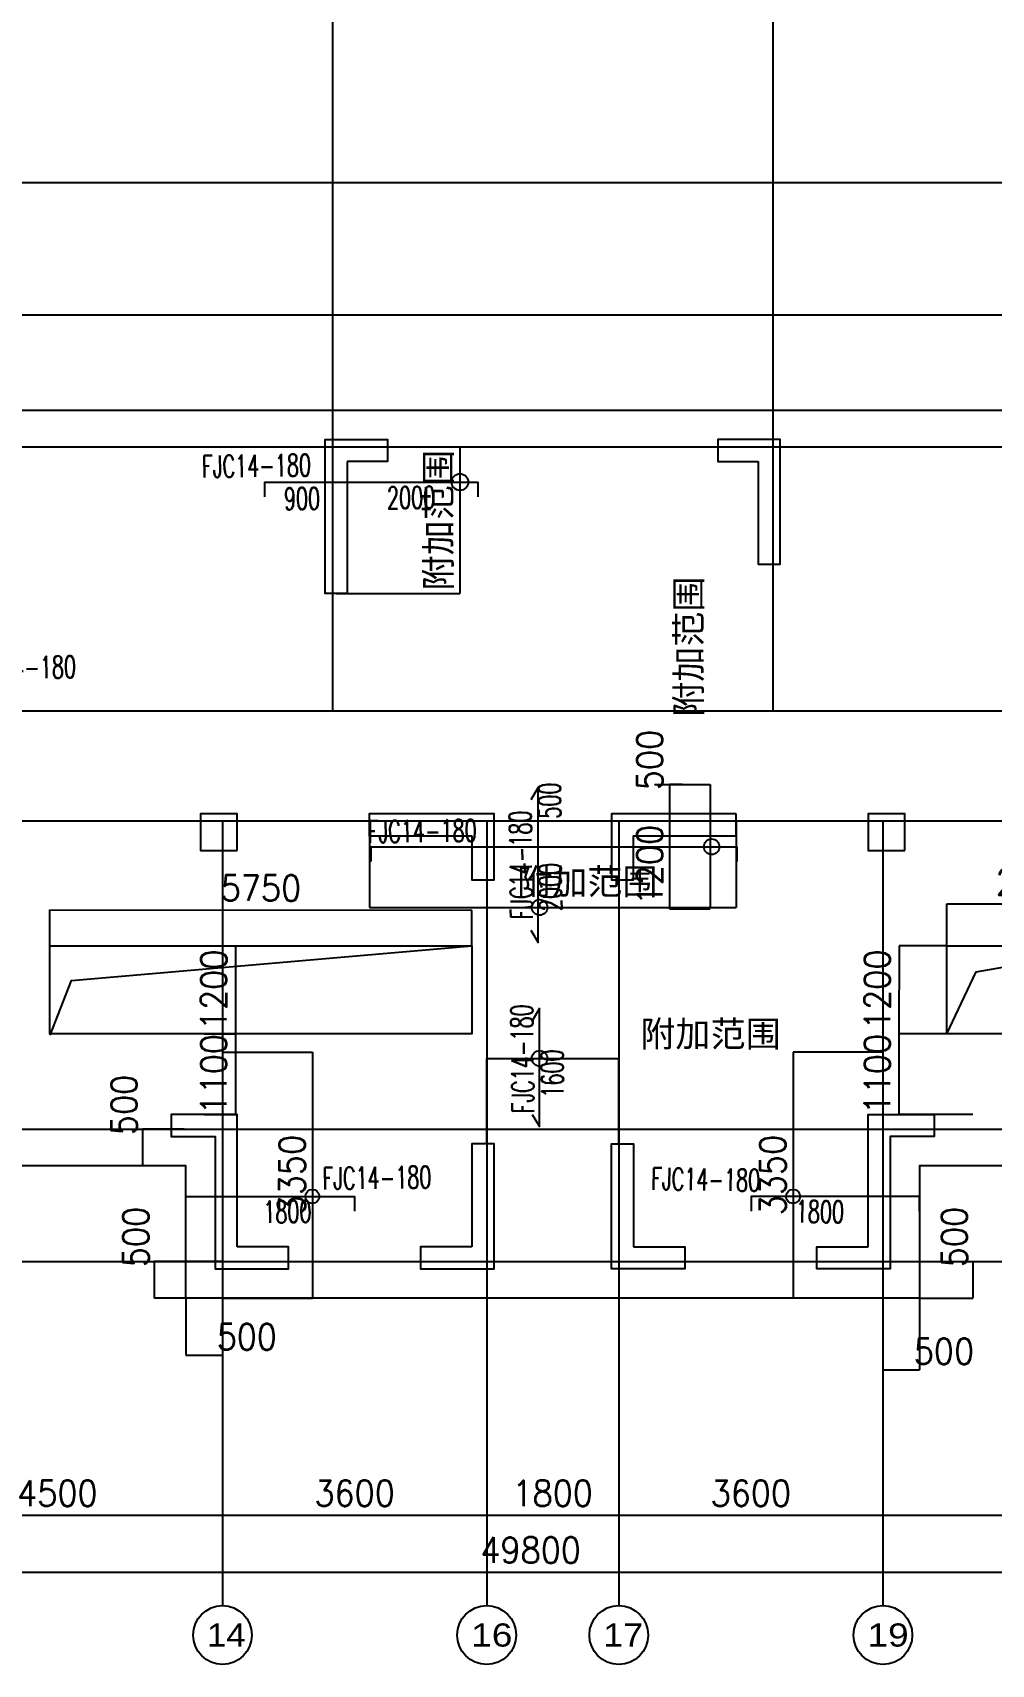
# Model space of a CAD drawing. Extents: x 628064 to 742735, y -407363 to -122417.
# Drawn here: x 692387 to 705452, y -383324 to -361089 of the extents above; entities that cross this region are included whole.
import ezdxf

# ---------------------------------------------------------------- set-up
doc = ezdxf.new("R2010")
doc.units = 0
doc.header["$LTSCALE"] = 100
for name, color, linetype in [('AXIS', 3, 'Continuous'), ('COLU', 255, 'Continuous'), ('DIM', 3, 'Continuous'), ('dim-wall', 7, 'Continuous'), ('dote', 253, 'Continuous'), ('JSK', 4, 'Continuous'), ('WALL', 255, 'Continuous'), ('Z-CT', 2, 'Continuous'), ('支座钢筋标注', 173, 'Continuous'), ('板底钢筋', 24, 'Continuous'), ('楼板负筋钢筋', 1, 'Continuous')]:
    doc.layers.add(name, color=color, linetype=linetype)
doc.styles.add('hztxt', font='hztxt')
doc.styles.get("Standard").update_dxf_attribs({"font": 'standard'})
doc.dimstyles.get("Standard").update_dxf_attribs({"dimtxt": 351, "dimasz": 0.18, "dimexe": 0.18, "dimexo": 0.0625, "dimgap": 0.09, "dimtad": 0, "dimtoh": 1, "dimdec": 0, "dimzin": 0, "dimdsep": 46, "dimcen": 0.09, "dimadec": 0, "dimazin": 0, "dimtfac": 1, "dimtdec": 4, "dimtofl": 0, "dimtmove": 0, "dimatfit": 3, "dimfxl": 250, "dimtolj": 1, "dimtzin": 0, "dimarcsym": 0})

# ---------------------------------------------------------------- blocks, each defined once
blk = doc.blocks.new('_AXISO')
blk.add_circle((0, 0), 0.5)
blk = doc.blocks.new('*D160')
at = {"layer": 'AXIS', "color": 0, "linetype": 'ByBlock', "lineweight": -2}
for p, q in [((674274.0329612452, -380232.4316317284), (674274.0329612452, -382067.4580895817)), ((724074.0329612474, -380232.4316317284), (724074.0329612474, -382067.4580895817)), ((674274.0329612452, -382067.2780895817), (724074.0329612474, -382067.2780895817))]:
    blk.add_line(p, q, dxfattribs=at)
for points in [[(674274.0329612452, -382067.2780895817), (674274.2129612452, -382067.2481170864), (674274.2129612452, -382067.308062077)], [(724074.0329612474, -382067.2780895817), (724073.8529612473, -382067.308062077), (724073.8529612473, -382067.2481170864)]]:
    blk.add_solid(points, dxfattribs=at)
at = {"layer": 'AXIS', "color": 0, "linetype": 'Continuous', "lineweight": -2, "insert": (699174.0329612463, -381767.2780895816), "char_height": 351, "width": 1168.050000000001, "attachment_point": 5}
blk.add_mtext('49800', dxfattribs=at)
blk = doc.blocks.new('*D199')
at = {"layer": 'AXIS', "color": 0, "linetype": 'ByBlock', "lineweight": -2}
for p, q in [((703974.0329612349, -380232.4316317284), (703974.0329612349, -381292.3791794995)), ((708474.0329612402, -380232.4316317289), (708474.0329612402, -381292.3791794995)), ((703974.0329612349, -381292.1991794995), (708474.0329612402, -381292.1991794995))]:
    blk.add_line(p, q, dxfattribs=at)
for points in [[(703974.0329612349, -381292.1991794995), (703974.212961235, -381292.1692070042), (703974.212961235, -381292.2291519949)], [(708474.0329612402, -381292.1991794995), (708473.8529612401, -381292.2291519949), (708473.8529612401, -381292.1692070042)]]:
    blk.add_solid(points, dxfattribs=at)
at = {"layer": 'AXIS', "color": 0, "linetype": 'Continuous', "lineweight": -2, "insert": (706224.0329612376, -380992.1991794995), "char_height": 351, "width": 924.2999999999987, "attachment_point": 5}
blk.add_mtext('4500', dxfattribs=at)
blk = doc.blocks.new('*D213')
at = {"layer": 'AXIS', "color": 0, "linetype": 'ByBlock', "lineweight": -2}
for p, q in [((700374.032961235, -380232.4316317284), (700374.032961235, -381292.3791794995)), ((703974.0329612349, -380232.4316317284), (703974.0329612349, -381292.3791794995)), ((700374.032961235, -381292.1991794995), (703974.0329612349, -381292.1991794995))]:
    blk.add_line(p, q, dxfattribs=at)
for points in [[(700374.032961235, -381292.1991794995), (700374.2129612351, -381292.1692070042), (700374.2129612351, -381292.2291519949)], [(703974.0329612349, -381292.1991794995), (703973.8529612349, -381292.2291519949), (703973.8529612349, -381292.1692070042)]]:
    blk.add_solid(points, dxfattribs=at)
at = {"layer": 'AXIS', "color": 0, "linetype": 'Continuous', "lineweight": -2, "insert": (702174.0329612351, -380992.1991794995), "char_height": 351, "width": 906.7499999999995, "attachment_point": 5}
blk.add_mtext('3600', dxfattribs=at)
blk = doc.blocks.new('*D87')
at = {"layer": 'AXIS', "color": 0, "linetype": 'ByBlock', "lineweight": -2}
for p, q in [((698574.0329612406, -380232.4316317284), (698574.0329612406, -381292.3791794995)), ((700374.032961235, -380232.4316317284), (700374.032961235, -381292.3791794995)), ((698574.0329612406, -381292.1991794995), (700374.032961235, -381292.1991794995))]:
    blk.add_line(p, q, dxfattribs=at)
for points in [[(698574.0329612406, -381292.1991794995), (698574.2129612407, -381292.1692070042), (698574.2129612407, -381292.2291519949)], [(700374.032961235, -381292.1991794995), (700373.852961235, -381292.2291519949), (700373.852961235, -381292.1692070042)]]:
    blk.add_solid(points, dxfattribs=at)
at = {"layer": 'AXIS', "color": 0, "linetype": 'Continuous', "lineweight": -2, "insert": (699474.0329612378, -380992.1991794995), "char_height": 351, "width": 807.299999999999, "attachment_point": 5}
blk.add_mtext('1800', dxfattribs=at)
blk = doc.blocks.new('*D142')
at = {"layer": 'AXIS', "color": 0, "linetype": 'ByBlock', "lineweight": -2}
for p, q in [((694974.0329612406, -380232.4316317284), (694974.0329612406, -381292.3791794995)), ((698574.0329612406, -380232.4316317284), (698574.0329612406, -381292.3791794995)), ((694974.0329612406, -381292.1991794995), (698574.0329612406, -381292.1991794995))]:
    blk.add_line(p, q, dxfattribs=at)
for points in [[(694974.0329612406, -381292.1991794995), (694974.2129612407, -381292.1692070042), (694974.2129612407, -381292.2291519949)], [(698574.0329612406, -381292.1991794995), (698573.8529612406, -381292.2291519949), (698573.8529612406, -381292.1692070042)]]:
    blk.add_solid(points, dxfattribs=at)
at = {"layer": 'AXIS', "color": 0, "linetype": 'Continuous', "lineweight": -2, "insert": (696774.0329612407, -380992.1991794995), "char_height": 351, "width": 906.7499999999995, "attachment_point": 5}
blk.add_mtext('3600', dxfattribs=at)
blk = doc.blocks.new('*D20')
at = {"layer": 'AXIS', "color": 0, "linetype": 'ByBlock', "lineweight": -2}
for p, q in [((690474.0329612355, -380232.4316317291), (690474.0329612355, -381292.3791794995)), ((694974.0329612406, -380232.4316317284), (694974.0329612406, -381292.3791794995)), ((690474.0329612355, -381292.1991794995), (694974.0329612406, -381292.1991794995))]:
    blk.add_line(p, q, dxfattribs=at)
for points in [[(690474.0329612355, -381292.1991794995), (690474.2129612355, -381292.1692070042), (690474.2129612355, -381292.2291519949)], [(694974.0329612406, -381292.1991794995), (694973.8529612406, -381292.2291519949), (694973.8529612406, -381292.1692070042)]]:
    blk.add_solid(points, dxfattribs=at)
at = {"layer": 'AXIS', "color": 0, "linetype": 'Continuous', "lineweight": -2, "insert": (692724.0329612381, -380992.1991794995), "char_height": 351, "width": 924.2999999999987, "attachment_point": 5}
blk.add_mtext('4500', dxfattribs=at)
blk = doc.blocks.new('*D304')
at = {"layer": 'dim-wall', "color": 0, "linetype": 'ByBlock', "lineweight": -2}
for p, q in [((696978.4807942798, -371832.4314171312), (696978.4807942798, -373010.050665535)), ((701974.0330446786, -371832.4314171312), (701974.0330446786, -373010.050665535)), ((696978.4807942798, -373009.870665535), (701974.0330446786, -373009.870665535))]:
    blk.add_line(p, q, dxfattribs=at)
for points in [[(696978.4807942798, -373009.870665535), (696978.6607942799, -373009.8406930396), (696978.6607942799, -373009.9006380303)], [(701974.0330446786, -373009.870665535), (701973.8530446786, -373009.9006380303), (701973.8530446786, -373009.8406930396)]]:
    blk.add_solid(points, dxfattribs=at)
at = {"layer": 'dim-wall', "color": 0, "linetype": 'Continuous', "lineweight": -2, "insert": (699945.1034718096, -372677.2675278362), "char_height": 351, "width": 2828.669999999998, "attachment_point": 5}
blk.add_mtext('\\A1;\\A1;附加范围', dxfattribs=at)
blk = doc.blocks.new('*D187')
at = {"layer": 'dim-wall', "color": 0, "linetype": 'ByBlock', "lineweight": -2}
for p, q in [((700862.7103722788, -371332.3689171312), (701620.0088788149, -371332.3689171312)), ((701619.8288788148, -371332.3689171312), (701619.8288788148, -373009.870665535)), ((700800.0149629335, -373009.870665535), (701620.0088788149, -373009.870665535))]:
    blk.add_line(p, q, dxfattribs=at)
for points in [[(701619.8288788148, -371332.3689171312), (701619.8588513102, -371332.5489171312), (701619.7989063194, -371332.5489171312)], [(701619.8288788148, -373009.870665535), (701619.7989063194, -373009.690665535), (701619.8588513102, -373009.690665535)]]:
    blk.add_solid(points, dxfattribs=at)
at = {"layer": 'dim-wall', "color": 0, "linetype": 'Continuous', "lineweight": -2, "insert": (701344.328878815, -369456.7689171311), "char_height": 351, "width": 3751.019999999998, "attachment_point": 5, "rotation": 90}
blk.add_mtext('\\A1;\\A1;\\A1;附加范围', dxfattribs=at)
blk = doc.blocks.new('*D227')
at = {"layer": 'dim-wall', "color": 0, "linetype": 'ByBlock', "lineweight": -2}
for p, q in [((698574.0334261484, -376232.3065124986), (698574.0334261484, -375066.6808042815)), ((698574.0334261484, -375066.8608042815), (700374.0326632088, -375066.8608042815)), ((700374.0326632088, -376232.3065124986), (700374.0326632088, -375066.6808042815))]:
    blk.add_line(p, q, dxfattribs=at)
for points in [[(698574.0334261484, -375066.8608042815), (698574.2134261484, -375066.8308317862), (698574.2134261484, -375066.8907767768)], [(700374.0326632088, -375066.8608042815), (700373.8526632087, -375066.8907767768), (700373.8526632087, -375066.8308317862)]]:
    blk.add_solid(points, dxfattribs=at)
at = {"layer": 'dim-wall', "color": 0, "linetype": 'Continuous', "lineweight": -2, "insert": (701624.508274507, -374751.6867563453), "char_height": 351, "width": 1906.320000000002, "attachment_point": 5}
blk.add_mtext('\\A1;附加范围', dxfattribs=at)
blk = doc.blocks.new('*D98')
at = {"layer": 'dim-wall', "color": 0, "linetype": 'ByBlock', "lineweight": -2}
for p, q in [((694974.0955446785, -374982.3690124986), (696198.9076801994, -374982.3690124986)), ((696198.7276801993, -374982.3690124986), (696198.7276801993, -378332.3693939684)), ((694974.0955446785, -378332.3693939684), (696198.9076801994, -378332.3693939684))]:
    blk.add_line(p, q, dxfattribs=at)
for points in [[(696198.7276801993, -374982.3690124986), (696198.7576526947, -374982.5490124986), (696198.6977077039, -374982.5490124986)], [(696198.7276801993, -378332.3693939684), (696198.6977077039, -378332.1893939684), (696198.7576526947, -378332.1893939684)]]:
    blk.add_solid(points, dxfattribs=at)
at = {"layer": 'dim-wall', "color": 0, "linetype": 'Continuous', "lineweight": -2, "insert": (695923.2276801994, -376657.3692032333), "char_height": 351, "width": 912.5999999999997, "attachment_point": 5, "rotation": 90}
blk.add_mtext('3350', dxfattribs=at)
blk = doc.blocks.new('*D148')
at = {"layer": 'dim-wall', "color": 0, "linetype": 'ByBlock', "lineweight": -2}
for p, q in [((696474.0954612318, -366732.3691317077), (698209.7985720767, -366732.3691317077)), ((698209.6185720767, -366732.3691317077), (698209.6185720767, -368732.3691410053)), ((696524.095435786, -368732.3691410053), (698209.7985720767, -368732.3691410053))]:
    blk.add_line(p, q, dxfattribs=at)
for points in [[(698209.6185720767, -366732.3691317077), (698209.6485445721, -366732.5491317077), (698209.5885995813, -366732.5491317077)], [(698209.6185720767, -368732.3691410053), (698209.5885995813, -368732.1891410053), (698209.6485445721, -368732.1891410053)]]:
    blk.add_solid(points, dxfattribs=at)
at = {"layer": 'dim-wall', "color": 0, "linetype": 'Continuous', "lineweight": -2, "insert": (697934.1185720767, -367732.3691363564), "char_height": 351, "width": 1906.320000000002, "attachment_point": 5, "rotation": 90}
blk.add_mtext('\\A1;附加范围', dxfattribs=at)
blk = doc.blocks.new('*D182')
at = {"layer": 'dim-wall', "color": 0, "linetype": 'ByBlock', "lineweight": -2}
for p, q in [((701728.4616157004, -371832.369131733), (701071.5746997045, -371832.369131733)), ((701071.7546997046, -373031.8706655349), (701071.7546997046, -371832.369131733)), ((701619.7663788148, -373031.8706655349), (701071.5746997045, -373031.8706655349))]:
    blk.add_line(p, q, dxfattribs=at)
for points in [[(701071.7546997046, -371832.369131733), (701071.7846722, -371832.549131733), (701071.7247272092, -371832.549131733)], [(701071.7546997046, -373031.8706655349), (701071.7247272092, -373031.6906655349), (701071.7846722, -373031.6906655349)]]:
    blk.add_solid(points, dxfattribs=at)
at = {"layer": 'dim-wall', "color": 0, "linetype": 'Continuous', "lineweight": -2, "insert": (700796.2546997046, -372432.1198986339), "char_height": 351, "width": 807.299999999999, "attachment_point": 5, "rotation": 90}
blk.add_mtext('1200', dxfattribs=at)
blk = doc.blocks.new('*D38')
at = {"layer": 'dim-wall', "color": 0, "linetype": 'ByBlock', "lineweight": -2}
for p, q in [((701241.6247448942, -371332.3689171312), (701071.5746997045, -371332.3689171312)), ((701071.7546997046, -371832.369131733), (701071.7546997046, -371332.3689171312)), ((701728.4616157004, -371832.369131733), (701071.5746997045, -371832.369131733))]:
    blk.add_line(p, q, dxfattribs=at)
for points in [[(701071.7546997046, -371332.3689171312), (701071.7846722, -371332.5489171312), (701071.7247272092, -371332.5489171312)], [(701071.7546997046, -371832.369131733), (701071.7247272092, -371832.189131733), (701071.7846722, -371832.189131733)]]:
    blk.add_solid(points, dxfattribs=at)
at = {"layer": 'dim-wall', "color": 0, "linetype": 'Continuous', "lineweight": -2, "insert": (700796.2546997046, -371000.7789171311), "char_height": 351, "width": 663.0000000000007, "attachment_point": 5, "rotation": 90}
blk.add_mtext('500', dxfattribs=at)
blk = doc.blocks.new('*D33')
at = {"layer": 'dim-wall', "color": 0, "linetype": 'ByBlock', "lineweight": -2}
for p, q in [((703973.9703777977, -374982.3690124984), (702749.158242277, -374982.3690124984)), ((702749.338242277, -374982.3690124984), (702749.338242277, -378332.3693939681)), ((703973.9703777978, -378332.3693939681), (702749.158242277, -378332.3693939681))]:
    blk.add_line(p, q, dxfattribs=at)
for points in [[(702749.338242277, -374982.3690124984), (702749.3682147724, -374982.5490124984), (702749.3082697816, -374982.5490124984)], [(702749.338242277, -378332.3693939681), (702749.3082697816, -378332.1893939681), (702749.3682147724, -378332.1893939681)]]:
    blk.add_solid(points, dxfattribs=at)
at = {"layer": 'dim-wall', "color": 0, "linetype": 'Continuous', "lineweight": -2, "insert": (702473.8382422772, -376657.3692032331), "char_height": 351, "width": 912.5999999999997, "attachment_point": 5, "rotation": 90}
blk.add_mtext('3350', dxfattribs=at)
blk = doc.blocks.new('*D40')
at = {"layer": 'DIM', "color": 0, "linetype": 'ByBlock', "lineweight": -2}
for p, q in [((694451.8070815431, -376032.3691317142), (693882.3950898413, -376032.3691317142)), ((693882.5750898414, -376032.3691317142), (693882.5750898414, -376532.3691317142)), ((694473.9704612421, -376532.3691317142), (693882.3950898413, -376532.3691317142))]:
    blk.add_line(p, q, dxfattribs=at)
for points in [[(693882.5750898414, -376032.3691317142), (693882.6050623368, -376032.5491317142), (693882.545117346, -376032.5491317142)], [(693882.5750898414, -376532.3691317142), (693882.545117346, -376532.1891317142), (693882.6050623368, -376532.1891317142)]]:
    blk.add_solid(points, dxfattribs=at)
at = {"layer": 'DIM', "color": 0, "linetype": 'Continuous', "lineweight": -2, "insert": (693632.5750898415, -375700.7791317141), "char_height": 351, "width": 663.0000000000007, "attachment_point": 5, "rotation": 90}
blk.add_mtext('500', dxfattribs=at)
blk = doc.blocks.new('*D271')
at = {"layer": 'DIM', "color": 0, "linetype": 'ByBlock', "lineweight": -2}
for p, q in [((694973.9704612416, -377832.3691317142), (694042.9179905875, -377832.3691317142)), ((694043.0979905876, -377832.3691317142), (694043.0979905876, -378332.3691317142)), ((694973.9704612416, -378332.3691317142), (694042.9179905875, -378332.3691317142))]:
    blk.add_line(p, q, dxfattribs=at)
for points in [[(694043.0979905876, -377832.3691317142), (694043.127963083, -377832.5491317142), (694043.0680180922, -377832.5491317142)], [(694043.0979905876, -378332.3691317142), (694043.0680180922, -378332.1891317142), (694043.127963083, -378332.1891317142)]]:
    blk.add_solid(points, dxfattribs=at)
at = {"layer": 'DIM', "color": 0, "linetype": 'Continuous', "lineweight": -2, "insert": (693793.0979905877, -377500.7791317141), "char_height": 351, "width": 663.0000000000007, "attachment_point": 5, "rotation": 90}
blk.add_mtext('500', dxfattribs=at)
blk = doc.blocks.new('*D308')
at = {"layer": 'DIM', "color": 0, "linetype": 'ByBlock', "lineweight": -2}
for p, q in [((694474.0329612414, -378332.4316317142), (694474.0329612414, -379111.1737228671)), ((694974.0329612414, -378332.4316317144), (694974.0329612414, -379111.1737228671)), ((694474.0329612414, -379110.9937228671), (694974.0329612414, -379110.9937228671))]:
    blk.add_line(p, q, dxfattribs=at)
for points in [[(694474.0329612414, -379110.9937228671), (694474.2129612415, -379110.9637503718), (694474.2129612415, -379111.0236953624)], [(694974.0329612414, -379110.9937228671), (694973.8529612414, -379111.0236953624), (694973.8529612414, -379110.9637503718)]]:
    blk.add_solid(points, dxfattribs=at)
at = {"layer": 'DIM', "color": 0, "linetype": 'Continuous', "lineweight": -2, "insert": (695305.6229612414, -378860.9937228671), "char_height": 351, "width": 663.0000000000007, "attachment_point": 5}
blk.add_mtext('500', dxfattribs=at)
blk = doc.blocks.new('*D167')
at = {"layer": 'DIM', "color": 0, "linetype": 'ByBlock', "lineweight": -2}
for p, q in [((703974.0329612345, -378332.4316317142), (703974.0329612345, -379308.8470317136)), ((704474.0329612345, -378332.4316317142), (704474.0329612345, -379308.8470317136)), ((703974.0329612345, -379308.6670317136), (704474.0329612345, -379308.6670317136))]:
    blk.add_line(p, q, dxfattribs=at)
for points in [[(703974.0329612345, -379308.6670317136), (703974.2129612345, -379308.6370592183), (703974.2129612345, -379308.6970042089)], [(704474.0329612345, -379308.6670317136), (704473.8529612344, -379308.6970042089), (704473.8529612344, -379308.6370592183)]]:
    blk.add_solid(points, dxfattribs=at)
at = {"layer": 'DIM', "color": 0, "linetype": 'Continuous', "lineweight": -2, "insert": (704805.6229612344, -379058.6670317136), "char_height": 351, "width": 663.0000000000007, "attachment_point": 5}
blk.add_mtext('500', dxfattribs=at)
blk = doc.blocks.new('*D181')
at = {"layer": 'DIM', "color": 0, "linetype": 'ByBlock', "lineweight": -2}
for p, q in [((704474.0954612342, -377832.3691317142), (705197.1835595985, -377832.3691317142)), ((705197.0035595985, -377832.3691317142), (705197.0035595985, -378332.3691317142)), ((704474.0954612345, -378332.3691317142), (705197.1835595985, -378332.3691317142))]:
    blk.add_line(p, q, dxfattribs=at)
for points in [[(705197.0035595985, -377832.3691317142), (705197.0335320939, -377832.5491317142), (705196.9735871031, -377832.5491317142)], [(705197.0035595985, -378332.3691317142), (705196.9735871031, -378332.1891317142), (705197.0335320939, -378332.1891317142)]]:
    blk.add_solid(points, dxfattribs=at)
at = {"layer": 'DIM', "color": 0, "linetype": 'Continuous', "lineweight": -2, "insert": (704947.0035595986, -377500.7791317141), "char_height": 351, "width": 663.0000000000007, "attachment_point": 5, "rotation": 90}
blk.add_mtext('500', dxfattribs=at)
blk = doc.blocks.new('*D49')
at = {"layer": 'dim-wall', "color": 0, "linetype": 'ByBlock', "lineweight": -2}
for p, q in [((704195.870397175, -375831.5760660394), (704196.7413198751, -374731.5764506427)), ((705198.0847051331, -374732.3692624515), (704196.5613199315, -374731.576308128)), ((705198.0847051331, -375832.3695673998), (704195.6903972314, -375831.5759235248))]:
    blk.add_line(p, q, dxfattribs=at)
for points in [[(704196.7413198751, -374731.5764506427), (704196.7711498465, -374731.7564743169), (704196.7112048746, -374731.7564268556)], [(704195.870397175, -375831.5760660394), (704195.8405672036, -375831.3960423652), (704195.9005121755, -375831.3960898265)]]:
    blk.add_solid(points, dxfattribs=at)
at = {"layer": 'dim-wall', "color": 0, "linetype": 'Continuous', "lineweight": -2, "insert": (703896.3059525547, -375281.3387339597), "char_height": 351, "width": 801.4499999999991, "attachment_point": 5, "rotation": 89.95463617998084}
blk.add_mtext('1100', dxfattribs=at)
blk = doc.blocks.new('*D84')
at = {"layer": 'dim-wall', "color": 0, "linetype": 'ByBlock', "lineweight": -2}
for p, q in [((704196.7413197887, -374731.5764506425), (704197.6911962667, -373531.8560159157)), ((704845.9358593754, -373532.3692624518), (704197.5111963231, -373531.855873401)), ((705198.0847051331, -374732.3692624515), (704196.5613198451, -374731.5763081279))]:
    blk.add_line(p, q, dxfattribs=at)
for points in [[(704197.6911962667, -373531.8560159157), (704197.721026238, -373532.03603959), (704197.6610812661, -373532.0359921286)], [(704196.7413197887, -374731.5764506425), (704196.7114898174, -374731.3964269683), (704196.7714347893, -374731.3964744296)]]:
    blk.add_solid(points, dxfattribs=at)
at = {"layer": 'dim-wall', "color": 0, "linetype": 'Continuous', "lineweight": -2, "insert": (703897.2163520575, -374131.4787088978), "char_height": 351, "width": 807.299999999999, "attachment_point": 5, "rotation": 89.95463617998216}
blk.add_mtext('1200', dxfattribs=at)
blk = doc.blocks.new('*D294')
at = {"layer": 'dim-wall', "color": 0, "linetype": 'ByBlock', "lineweight": -2}
for p, q in [((704845.9984309376, -373692.2312452329), (704846.5774514672, -372960.91208996)), ((704846.5773089526, -372961.0920899036), (707275.0813842815, -372963.0148533174)), ((707274.5040288764, -373692.2309096746), (707275.0815267961, -372962.8348533738))]:
    blk.add_line(p, q, dxfattribs=at)
for points in [[(704846.5773089526, -372961.0920899036), (704846.7573326268, -372961.0622599322), (704846.7572851655, -372961.1222049042)], [(707275.0813842815, -372963.0148533174), (707274.9013606072, -372963.0446832888), (707274.9014080686, -372962.9847383169)]]:
    blk.add_solid(points, dxfattribs=at)
at = {"layer": 'dim-wall', "color": 0, "linetype": 'Continuous', "lineweight": -2, "insert": (706061.0668709633, -372662.0535656402), "char_height": 351, "width": 912.6000000000006, "attachment_point": 5, "rotation": 359.9546361866497}
blk.add_mtext('2429', dxfattribs=at)
blk = doc.blocks.new('*D265')
at = {"layer": 'dim-wall', "color": 0, "linetype": 'ByBlock', "lineweight": -2}
for p, q in [((692622.0334671052, -373532.3088362472), (692622.4214075719, -373042.3291552839)), ((692622.4212650573, -373042.5091552275), (698372.4276777402, -373047.0617117052)), ((698372.0434814988, -373532.3123312789), (698372.4278202548, -373046.8817117616))]:
    blk.add_line(p, q, dxfattribs=at)
for points in [[(692622.4212650573, -373042.5091552275), (692622.6012887316, -373042.4793252561), (692622.6012412702, -373042.539270228)], [(698372.4276777402, -373047.0617117052), (698372.247654066, -373047.0915416765), (698372.2477015273, -373047.0315967046)]]:
    blk.add_solid(points, dxfattribs=at)
at = {"layer": 'dim-wall', "color": 0, "linetype": 'Continuous', "lineweight": -2, "insert": (695497.6619957453, -372744.785527496), "char_height": 351, "width": 912.5999999999997, "attachment_point": 5, "rotation": 359.95463618665036}
blk.add_mtext('5750', dxfattribs=at)
blk = doc.blocks.new('*D326')
at = {"layer": 'dim-wall', "color": 0, "linetype": 'ByBlock', "lineweight": -2}
for p, q in [((694724.0960830038, -374732.3710953087), (695154.9348650143, -374732.7122111329)), ((695153.8839425975, -375832.7113972253), (695154.7548650707, -374732.7120686183)), ((694724.0962349734, -375832.3711135873), (695154.0639425411, -375832.7115397399))]:
    blk.add_line(p, q, dxfattribs=at)
for points in [[(695154.7548650707, -374732.7120686183), (695154.7846950421, -374732.8920922925), (695154.7247500701, -374732.8920448312)], [(695153.8839425975, -375832.7113972253), (695153.8541126262, -375832.531373551), (695153.9140575981, -375832.5314210124)]]:
    blk.add_solid(points, dxfattribs=at)
at = {"layer": 'dim-wall', "color": 0, "linetype": 'Continuous', "lineweight": -2, "insert": (694854.319497864, -375282.4742085403), "char_height": 351, "width": 801.4499999999991, "attachment_point": 5, "rotation": 89.95463617997795}
blk.add_mtext('1100', dxfattribs=at)
blk = doc.blocks.new('*D189')
at = {"layer": 'dim-wall', "color": 0, "linetype": 'ByBlock', "lineweight": -2}
for p, q in [((695031.9473076416, -373532.3710527794), (695155.8851551703, -373532.4691803454)), ((695154.7548649843, -374732.7120686182), (695155.7051552268, -373532.4690378308)), ((694724.0960830038, -374732.3710953087), (695154.9348649279, -374732.7122111328))]:
    blk.add_line(p, q, dxfattribs=at)
for points in [[(695155.7051552268, -373532.4690378308), (695155.7349851981, -373532.649061505), (695155.6750402262, -373532.6490140437)], [(695154.7548649843, -374732.7120686182), (695154.7250350129, -374732.5320449439), (695154.7849799849, -374732.5320924053)]]:
    blk.add_solid(points, dxfattribs=at)
at = {"layer": 'dim-wall', "color": 0, "linetype": 'Continuous', "lineweight": -2, "insert": (694855.2301041353, -374132.353028843), "char_height": 351, "width": 807.299999999999, "attachment_point": 5, "rotation": 89.9546361799813}
blk.add_mtext('1200', dxfattribs=at)

msp = doc.modelspace()

# ---------------------------------------------------------------- linework, layer by layer
at = {"layer": 'AXIS'}
for p, q in [((694974.0329612406, -380232.3691317305), (694974.0329612406, -382524.2614373559)), ((698574.0329612406, -380232.3691317305), (698574.0329612406, -382524.2614373559)), ((700374.032961235, -380232.3691317298), (700374.032961235, -382524.2614373554)), ((703974.0329612349, -380232.3691317284), (703974.0329612349, -382524.2614373538))]:
    msp.add_line(p, q, dxfattribs=at)
at = {"layer": 'COLU'}
for points in [[(695174.0329612327, -372232.3691410053), (695174.0329612327, -371732.3691410053), (694674.0329612328, -371732.3691410053), (694674.0329612328, -372232.3691410053)], [(704274.0344871116, -372232.3691410053), (704274.0344871116, -371732.3691410053), (703774.0344871116, -371732.3691410053), (703774.0344871116, -372232.3691410053)]]:
    msp.add_lwpolyline(points, close=True, dxfattribs=at)
at = {"layer": 'dim-wall'}
for centre, radius in [((698209.6188790312, -367212.8287288934), 113.9397925159376), ((701639.964221694, -372182.3694180053), 106.2724804430241), ((699295.1680289763, -373009.870665535), 106.2724804430241), ((699295.1680289763, -375066.8608042815), 106.2724804430241), ((696198.7276801993, -376947.5110725733), 95.58518083717695), ((702749.338242277, -376947.5110725733), 95.58518083717695)]:
    msp.add_circle(centre, radius, dxfattribs=at)
at = {"layer": 'dote'}
for p, q in [((696474.0329612341, -360131.3751968176), (696474.0329612306, -370332.3691317107)), ((702474.0329612416, -360131.3751968176), (702474.0329612455, -370332.3691317107)), ((671970.643900892, -363132.3691317402), (726174.0329612509, -363132.3691317402)), ((671970.643900892, -364932.3691317145), (726174.0329612509, -364932.3691317145)), ((671970.6439008914, -366732.3691317079), (726174.0329612513, -366732.3691317077)), ((671970.6439008901, -370332.3691317109), (726174.0329612528, -370332.3691317107)), ((726174.0329612519, -371832.369131733), (671970.643900891, -371832.369131733)), ((694974.0329612438, -371832.369131733), (694974.0329612406, -380232.3691317284)), ((698574.0329612436, -371832.369131733), (698574.0329612406, -380232.3691317284)), ((700374.032961232, -371832.369131733), (700374.032961235, -380232.3691317284)), ((703974.032961232, -371832.369131733), (703974.0329612349, -380232.3691317284)), ((671970.6439008901, -376032.3691317142), (726174.0329612528, -376032.3691317142)), ((672270.6439008903, -377832.3691317142), (726174.0329612528, -377832.3691317142))]:
    msp.add_line(p, q, dxfattribs=at)
at = {"layer": 'JSK'}
for points in [[(692625.4296909668, -374751.3580725189), (692917.8186479936, -374006.4969433274), (698372.0434320176, -373532.3705418365), (698372.0427026208, -374732.3705418367), (692622.033583431, -374732.3713362245), (692622.033417621, -373532.3713362276), (698372.0434320176, -373532.3705418365)], [(704845.9985251657, -374732.3696474448), (705243.4179892249, -373886.3802787849), (707274.5039572946, -373532.3693119361)]]:
    msp.add_lwpolyline(points, dxfattribs=at)
msp.add_lwpolyline([(704845.9983593558, -373532.3693119361), (707274.5039572946, -373532.3693119361), (707274.5041231044, -374732.3693119358), (704845.9985251658, -374732.3693119358)], close=True, dxfattribs=at)
at = {"layer": 'WALL'}
for points in [[(696674.032935786, -366932.3691410053), (696674.032935786, -368732.3691410053), (696374.032935786, -368732.3691410053), (696374.032935786, -366632.3691410053), (697224.032935786, -366632.3691410053), (697224.032935786, -366932.3691410053)], [(702274.0329871116, -366932.3691410053), (702274.0329871116, -368332.3691410053), (702574.0329871116, -368332.3691410053), (702574.0329871116, -366632.3691410053), (701724.0329871116, -366632.3691410053), (701724.0329871116, -366932.3691410053)], [(698374.0329612327, -372032.3691410053), (698374.0329612327, -372632.3691410053), (698674.0329612327, -372632.3691410053), (698674.0329612327, -371732.3691410053), (696974.0329612327, -371732.3691410053), (696974.0329612327, -372032.3691410053)], [(701974.0329871116, -371732.3691410053), (700274.0329871116, -371732.3691410053), (700274.0329871116, -372632.3691410053), (700574.0329871116, -372632.3691410053), (700574.0329871116, -372032.3691410053), (701974.0329871116, -372032.3691410053)], [(695174.0329612327, -377632.3691780659), (695174.0329612327, -375832.3691780659), (694274.0329612327, -375832.3691780659), (694274.0329612327, -376132.3691780659), (694874.0329612327, -376132.3691780659), (694874.0329612327, -377932.3691410052), (695874.0329612327, -377932.3691410052), (695874.0329612327, -377632.3691780659)], [(703774.0329616667, -377632.3691780659), (703774.0329616667, -375832.3691780659), (704674.0329616667, -375832.3691780659), (704674.0329616667, -376132.3691780659), (704074.0329616667, -376132.3691780659), (704074.0329616667, -377932.3691410052), (703074.0329616667, -377932.3691410052), (703074.0329616667, -377632.3691780659)], [(698374.0329612327, -377632.3691780659), (697674.0329612328, -377632.3691780659), (697674.0329612328, -377932.3691410052), (698674.0329612327, -377932.3691410052), (698674.0329612327, -376232.3691780659), (698374.0329612327, -376232.3691780659)], [(700574.0329616648, -377632.3691780659), (701274.032961665, -377632.3691780659), (701274.032961665, -377932.3691410052), (700274.0329616648, -377932.3691410052), (700274.0329616648, -376232.3691780659), (700574.0329616648, -376232.3691780659)]]:
    msp.add_lwpolyline(points, close=True, dxfattribs=at)
at = {"layer": 'Z-CT'}
msp.add_lwpolyline([(719074.0329612532, -376532.3691317142), (704474.0329612338, -376532.3691317142), (704474.0329612345, -378332.3691317142), (694474.0329612414, -378332.3691317142), (694474.0329612421, -376532.3691317142), (679874.0329612226, -376532.3691317142), (679874.0329612233, -378332.3691317142), (677774.0329612022, -378332.3691317142), (676274.0329612237, -379832.369131714), (675263.6991566252, -379832.3691317142), (673774.0329612446, -378332.3691317142), (673774.0329612446, -366232.3691317079), (683174.0329612327, -366232.3691317079), (683174.032961232, -364432.3691317144), (685274.032961233, -364432.3691317142), (685274.032961233, -362632.3691317403), (689074.0329612306, -362632.3691317403), (689074.0329612306, -364432.3691317142), (691174.0329612313, -364432.3691317144), (691174.0329612306, -366232.3691317079), (707774.032961245, -366232.3691317079)], dxfattribs=at)
at = {"layer": '板底钢筋'}
for points in [[(699175.0326860965, -373321.5584282838), (699275.032686097, -373488.2256035768), (699275.032686097, -371376.7364186324), (699175.0326860966, -371543.4035939249)], [(699195.1680289758, -375829.9863171036), (699295.1680289763, -375996.6534923966), (699295.1680289762, -374388.3775553995), (699195.168028976, -374555.0447306923)]]:
    msp.add_lwpolyline(points, dxfattribs=at)
at = {"layer": '楼板负筋钢筋'}
for points in [[(695553.2698334742, -367412.8279659255), (695553.2698334742, -367212.8279659256), (698453.995411211, -367212.8287990844), (698453.995411211, -367412.8287990844)], [(697001.0995091249, -372382.368091394), (697001.0995091249, -372182.3680913941), (701982.3929725939, -372182.3695221423), (701982.3929725939, -372382.3695221423)], [(694474.0330446785, -377147.5105771992), (694474.0330446785, -376947.5105771991), (696770.9090963997, -376947.5112369178), (696770.9090963997, -377147.5112369178)], [(704474.0328777978, -377147.5105771992), (704474.0328777978, -376947.5105771991), (702177.1568260766, -376947.5112369175), (702177.1568260766, -377147.5112369176)]]:
    msp.add_lwpolyline(points, dxfattribs=at)

# ---------------------------------------------------------------- block references
at = {"layer": 'AXIS'}
ref = msp.add_blockref('_AXISO', (694974.0329612406, -382924.2614373554), dxfattribs=dict(at, xscale=800, yscale=800))
ref.add_attrib('A', '14', (694763.531414643, -383082.1375973037), dxfattribs={"height": 315.7523198962622, "style": 'hztxt', "width": 1.118279569892822})
ref = msp.add_blockref('_AXISO', (698574.0329612406, -382924.2614373554), dxfattribs=dict(at, xscale=800, yscale=800))
ref.add_attrib('A', '16', (698363.5314146432, -383082.1375973037), dxfattribs={"height": 315.7523198962622, "style": 'hztxt', "width": 1.195402298850948})
ref = msp.add_blockref('_AXISO', (700374.032961235, -382924.2614373547), dxfattribs=dict(at, xscale=800, yscale=800))
ref.add_attrib('A', '17', (700163.5314146375, -383082.137597303), dxfattribs={"height": 315.7523198962622, "style": 'hztxt', "width": 1.155555555555916})
ref = msp.add_blockref('_AXISO', (703974.0329612349, -382924.2614373533), dxfattribs=dict(at, xscale=800, yscale=800))
ref.add_attrib('A', '19', (703763.5314146375, -383082.1375973016), dxfattribs={"height": 315.7523198962622, "style": 'hztxt', "width": 1.195402298850948})

# ---------------------------------------------------------------- texts
at = {"layer": '支座钢筋标注', "color": 47, "width": 0.7}
for s, rotation, p in [('FJC14-180', 0.8197062247064119, (694697.7844163615, -367152.3519367267)), ('900', 0.8197062247064119, (695813.7977350442, -367590.9627736274)), ('2000', 0.8197062247064119, (697218.2201768404, -367578.4313253423)), ('FJC14-180', 0.8197062247064119, (691494.9949148516, -369901.1420264729)), ('500', 90.81970623142352, (699585.4038413805, -371798.1049538607)), ('FJC14-180', 90.81970623142352, (699201.6722634395, -373171.6247518303)), ('FJC14-180', 0.8197062247064119, (696955.6963782331, -372130.0946137461)), ('2000', 90.81970623142352, (699596.44631, -373056.1868234918)), ('FJC14-180', 90.81970623142352, (699221.8076063188, -375813.4260341931)), ('1600', 90.81970623142352, (699623.6872987887, -375599.2348816766)), ('FJC14-180', 0.8197062247064119, (696338.5786365394, -376853.5193216003)), ('FJC14-180', 359.1802937619548, (700815.2118361152, -376856.7190467155)), ('1800', 0.8197062247064119, (695532.6962838855, -377309.1972807809)), ('1800', 359.1802937619548, (702785.4341110674, -377300.1844474814))]:
    msp.add_text(s, height=300, rotation=rotation, dxfattribs=at).set_placement(p)

# ---------------------------------------------------------------- dimensions: what is measured, and where the dimension line sits
at = {"layer": 'AXIS'}
for base, p1, p2, picture, middle in [((724074.0329612474, -382067.2780895817), (674274.0329612452, -380232.3691317284), (724074.0329612474, -380232.3691317284), '*D160', (699174.0329612463, -381767.2780895816)), ((694974.0329612406, -381292.1991794995), (690474.0329612355, -380232.3691317291), (694974.0329612406, -380232.3691317284), '*D20', (692724.0329612381, -380992.1991794995)), ((698574.0329612406, -381292.1991794995), (694974.0329612406, -380232.3691317284), (698574.0329612406, -380232.3691317284), '*D142', (696774.0329612407, -380992.1991794995)), ((700374.032961235, -381292.1991794995), (698574.0329612406, -380232.3691317284), (700374.032961235, -380232.3691317284), '*D87', (699474.0329612378, -380992.1991794995)), ((703974.0329612349, -381292.1991794995), (700374.032961235, -380232.3691317284), (703974.0329612349, -380232.3691317284), '*D213', (702174.0329612351, -380992.1991794995)), ((708474.0329612402, -381292.1991794995), (703974.0329612349, -380232.3691317284), (708474.0329612402, -380232.3691317289), '*D199', (706224.0329612376, -380992.1991794995))]:
    dim = msp.add_linear_dim(base=base, p1=p1, p2=p2, dimstyle='Standard', dxfattribs=at)
    dim.commit()
    dim.dimension.update_dxf_attribs({"geometry": picture, "text_midpoint": middle})
at = {"layer": 'DIM'}
for base, p1, p2, picture, middle in [((693882.5750898414, -376532.3691317142), (694451.8695815431, -376032.3691317142), (694474.0329612421, -376532.3691317142), '*D40', (693632.5750898415, -376282.3691317141)), ((694043.0979905876, -378332.3691317142), (694974.0329612416, -377832.3691317142), (694974.0329612416, -378332.3691317142), '*D271', (693793.0979905877, -378082.3691317141)), ((705197.0035595985, -378332.3691317142), (704474.0329612342, -377832.3691317142), (704474.0329612345, -378332.3691317142), '*D181', (704947.0035595986, -378082.3691317141))]:
    dim = msp.add_linear_dim(base=base, p1=p1, p2=p2, angle=90, dimstyle='Standard', dxfattribs=at)
    dim.commit()
    dim.dimension.update_dxf_attribs({"geometry": picture, "text_midpoint": middle})
for base, p1, p2, picture, middle in [((694974.0329612414, -379110.9937228671), (694474.0329612414, -378332.3691317142), (694974.0329612414, -378332.3691317144), '*D308', (694724.0329612414, -378860.9937228671)), ((704474.0329612345, -379308.6670317136), (703974.0329612345, -378332.3691317142), (704474.0329612345, -378332.3691317142), '*D167', (704224.0329612345, -379058.6670317136))]:
    dim = msp.add_linear_dim(base=base, p1=p1, p2=p2, dimstyle='Standard', dxfattribs=at)
    dim.commit()
    dim.dimension.update_dxf_attribs({"geometry": picture, "text_midpoint": middle})
at = {"layer": 'dim-wall'}
for base, p1, p2, text, picture, middle in [((698209.6185720767, -368732.3691410053), (696474.0329612318, -366732.3691317077), (696524.032935786, -368732.3691410053), '\\A1;\\A1;附加范围', '*D148', (697934.1185720767, -367732.3691363564)), ((701619.8288788148, -373009.870665535), (700862.6478722788, -371332.3689171312), (700799.9524629335, -373009.870665535), '\\A1;\\A1;\\A1;\\A1;附加范围', '*D187', (701344.328878815, -372171.1197913329))]:
    dim = msp.add_linear_dim(base=base, p1=p1, p2=p2, angle=90, text=text, dimstyle='Standard', dxfattribs=at)
    dim.commit()
    dim.dimension.update_dxf_attribs({"geometry": picture, "text_midpoint": middle})
for base, p1, p2, angle, picture, middle in [((701071.7546997046, -371332.3689171312), (701728.5241157004, -371832.369131733), (701241.6872448942, -371332.3689171312), 90, '*D38', (700796.2546997046, -371582.369024432)), ((701071.7546997046, -371832.369131733), (701619.8288788148, -373031.8706655349), (701728.5241157004, -371832.369131733), 90, '*D182', (700796.2546997046, -372432.1198986339)), ((707275.0813842813, -372963.0148533174), (704845.9983814534, -373692.2937452133), (707274.5039793922, -373692.293409655), 179.9546361866501, '*D294', (706061.0668709633, -372662.0535656402)), ((698372.4276777405, -373047.0617117052), (692622.033417621, -373532.3713362276), (698372.0434320146, -373532.3748312593), 179.9546361866501, '*D265', (695497.6619957453, -372744.785527496)), ((695155.7051552268, -373532.4690378308), (694724.0335830234, -374732.3710458245), (695031.8848076612, -373532.3710032952), 269.95463617998, '*D189', (694855.2301041353, -374132.353028843)), ((704197.6911962667, -373531.8560159156), (705198.1472051135, -374732.3693119358), (704845.9983593558, -373532.3693119361), 269.95463617998, '*D84', (703897.2163520575, -374131.4787088978)), ((695154.7548650707, -374732.7120686182), (694724.033734993, -375832.3710641031), (694724.0335830234, -374732.3710458245), 269.95463617998, '*D326', (694854.319497864, -375282.4742085403)), ((704196.7413198751, -374731.5764506427), (705198.1472051135, -375832.3696168841), (705198.1472051135, -374732.3693119358), 269.95463617998, '*D49', (703896.3059525547, -375281.3387339597)), ((696198.7276801993, -378332.3693939684), (694974.0330446785, -374982.3690124986), (694974.0330446785, -378332.3693939684), 90, '*D98', (695923.2276801994, -376657.3692032333)), ((702749.338242277, -378332.3693939681), (703974.0328777977, -374982.3690124984), (703974.0328777978, -378332.3693939681), 90, '*D33', (702473.8382422772, -376657.3692032331))]:
    dim = msp.add_linear_dim(base=base, p1=p1, p2=p2, angle=angle, dimstyle='Standard', dxfattribs=at)
    dim.commit()
    dim.dimension.update_dxf_attribs({"geometry": picture, "text_midpoint": middle})
for base, p1, p2, text, picture, middle in [((701974.0330446786, -373009.870665535), (696978.4807942798, -371832.3689171312), (701974.0330446786, -371832.3689171312), '\\A1;\\A1;\\A1;附加范围', '*D304', (699945.1034718096, -372677.2675278362)), ((700374.0326632088, -375066.8608042815), (698574.0334261484, -376232.3690124986), (700374.0326632088, -376232.3690124986), '\\A1;\\A1;附加范围', '*D227', (699771.2586559767, -374751.6867563453))]:
    dim = msp.add_linear_dim(base=base, p1=p1, p2=p2, text=text, dimstyle='Standard', dxfattribs=at)
    dim.commit()
    dim.dimension.update_dxf_attribs({"geometry": picture, "text_midpoint": middle})

doc.saveas('drawing.dxf')
